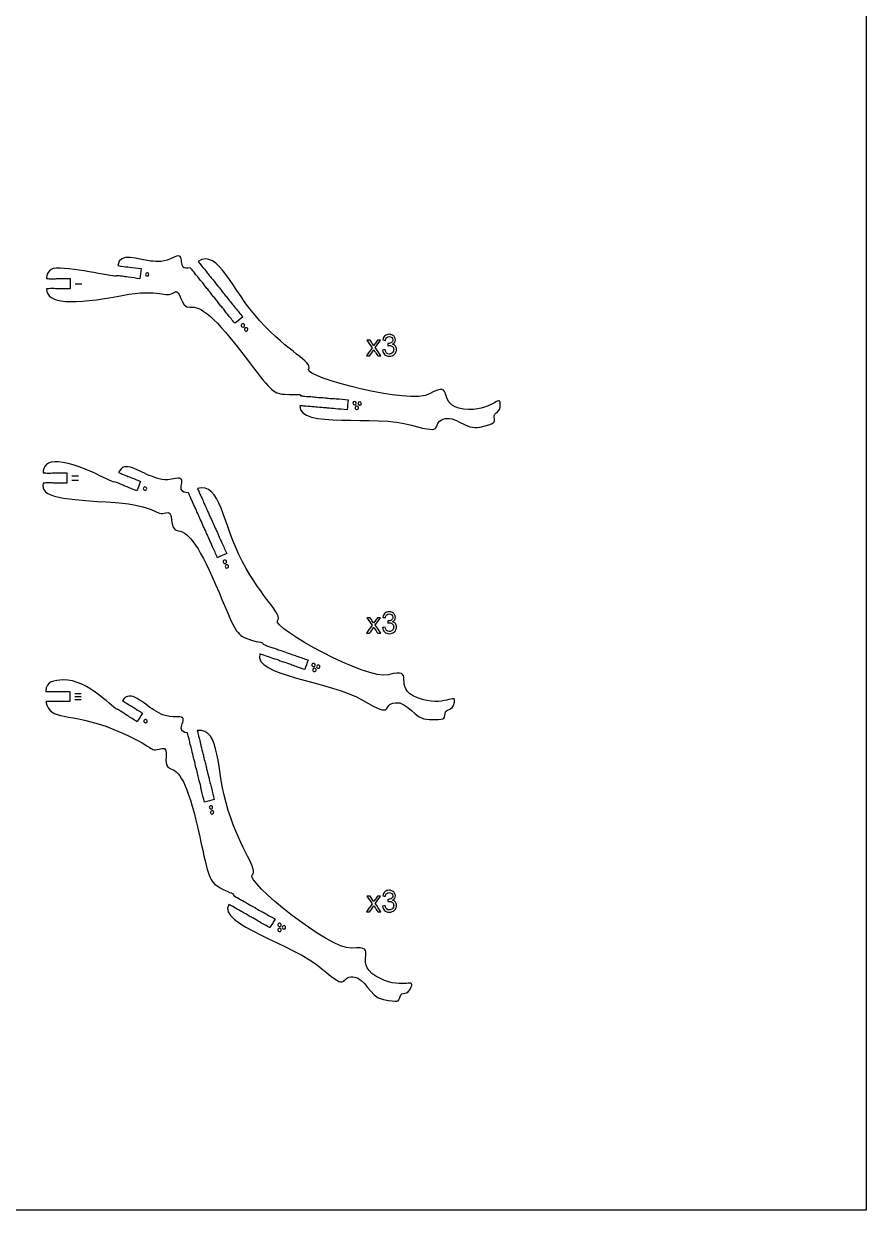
# Model space of a CAD drawing. Extents: x 0 to 1200, y 0 to 700.
# Drawn here: x 951.6 to 1200, y 0 to 350 of the extents above; entities that cross this region are included whole.
import ezdxf

# ---------------------------------------------------------------- set-up
doc = ezdxf.new("R2010")
doc.units = 0
doc.header["$MEASUREMENT"] = 0
doc.layers.add('DEFAULT', color=7, linetype='CONTINUOUS')

msp = doc.modelspace()

# ---------------------------------------------------------------- linework, layer by layer
at = {"layer": 'DEFAULT', "color": 7}
msp.add_lwpolyline([(1200, 0), (0, 0), (0, 700), (1200, 700)], close=True, dxfattribs=at)
for points in [[(966.84, 273.32), (968.75, 273.32)], [(965.85, 216.66), (967.76, 216.66)], [(965.85, 215.35), (967.76, 215.35)], [(966.68, 152.45), (968.59, 152.45)], [(966.68, 151.55), (968.59, 151.55)], [(966.68, 150.64), (968.59, 150.64)]]:
    msp.add_lwpolyline(points, dxfattribs=at)
at = {"layer": 'DEFAULT', "color": 1}
for points, knots in [([(1000.73, 278.03), (1001.27, 277.35), (1001.25, 277.45), (1001.86, 276.69), (1002.46, 275.94), (1002.36, 275.98), (1002.92, 275.3), (1003.46, 274.62), (1003.44, 274.72), (1004.05, 273.96), (1004.65, 273.21), (1004.55, 273.25), (1005.1, 272.57), (1005.64, 271.88), (1005.62, 271.99), (1006.23, 271.23), (1006.84, 270.48), (1006.74, 270.52), (1007.29, 269.84), (1007.83, 269.15), (1007.81, 269.26), (1008.42, 268.5), (1009.02, 267.74), (1008.92, 267.78), (1009.47, 267.1), (1010.01, 266.42), (1009.99, 266.53), (1010.6, 265.76), (1011.21, 265.01), (1011.11, 265.05), (1011.66, 264.37), (1012.39, 263.46), (1013.11, 262.55), (1013.84, 261.64), (1014.62, 262.26), (1015.4, 262.89), (1016.18, 263.51), (1015.45, 264.42), (1014.73, 265.33), (1014, 266.24), (1013.45, 266.93), (1013.47, 266.82), (1012.87, 267.58), (1012.26, 268.34), (1012.36, 268.29), (1011.81, 268.97), (1011.27, 269.66), (1011.29, 269.56), (1010.68, 270.31), (1010.07, 271.07), (1010.17, 271.03), (1009.62, 271.71), (1009.08, 272.39), (1009.1, 272.29), (1008.5, 273.04), (1007.89, 273.81), (1007.99, 273.76), (1007.44, 274.44), (1006.9, 275.12), (1006.91, 275.02), (1006.31, 275.77), (1005.7, 276.54), (1005.8, 276.49), (1005.25, 277.17), (1004.71, 277.85), (1004.73, 277.75), (1004.12, 278.51), (1003.52, 279.27), (1003.62, 279.22), (1003.07, 279.9), (1009.07, 283.65), (1012.79, 271.6), (1021.26, 262.34), (1029.88, 252.91), (1036.73, 250.42), (1035.63, 248.05), (1034.52, 245.67), (1065.58, 237.54), (1071.29, 240.81), (1078.95, 245.19), (1072.98, 237.26), (1081.32, 236.33), (1089.67, 235.4), (1091.98, 240.89), (1092.12, 237.84), (1092.27, 234.79), (1090, 235.62), (1090.31, 233.9), (1090.63, 232.18), (1090.61, 232.18), (1086.22, 231.04), (1081.83, 229.91), (1079.01, 234.73), (1075.25, 233.34), (1071.49, 231.96), (1076.54, 228.48), (1065.95, 231.62), (1055.37, 234.76), (1032.47, 230.48), (1033.05, 237.29), (1033.92, 237.22), (1033.83, 237.27), (1034.79, 237.19), (1035.76, 237.11), (1035.66, 237.07), (1036.53, 237), (1037.4, 236.92), (1037.31, 236.98), (1038.28, 236.9), (1039.24, 236.82), (1039.15, 236.78), (1040.02, 236.71), (1040.89, 236.63), (1040.79, 236.69), (1041.76, 236.6), (1042.73, 236.52), (1042.63, 236.48), (1043.5, 236.41), (1044.66, 236.31), (1045.83, 236.21), (1046.99, 236.11), (1047.08, 237.11), (1047.16, 238.11), (1047.24, 239.1), (1046.08, 239.2), (1044.92, 239.3), (1043.76, 239.4), (1042.88, 239.47), (1042.98, 239.41), (1042.01, 239.5), (1041.04, 239.57), (1041.14, 239.62), (1040.27, 239.69), (1039.4, 239.76), (1039.49, 239.71), (1038.52, 239.79), (1037.56, 239.87), (1037.65, 239.91), (1036.78, 239.99), (1035.91, 240.06), (1036, 240), (1035.04, 240.08), (1034.07, 240.16), (1034.17, 240.2), (1033.3, 240.28), (1032.8, 241.11), (1032.87, 240.33), (1028.48, 240.69), (1025.01, 240.97), (1024.3, 242.04), (1016.88, 251.79), (1008.12, 263.32), (1003.76, 266.97), (1000.7, 266.38), (997.64, 265.79), (998.16, 272.44), (995.8, 270.67), (993.43, 268.9), (992.06, 272.07), (980.64, 269.85), (965.87, 266.97), (958.35, 267.37), (958.34, 271.82), (959.22, 271.82), (959.12, 271.87), (960.09, 271.87), (961.06, 271.87), (960.97, 271.82), (961.84, 271.82), (963.01, 271.82), (964.18, 271.82), (965.34, 271.82), (965.34, 272.82), (965.34, 273.82), (965.34, 274.82), (964.18, 274.82), (963.01, 274.82), (961.84, 274.82), (960.97, 274.82), (961.06, 274.77), (960.09, 274.77), (959.12, 274.77), (959.22, 274.82), (958.34, 274.82), (958.35, 275.57), (958.69, 277.87), (961.19, 277.93), (967.2, 278.09), (978.87, 274.91), (978.94, 275.68), (979.81, 275.57), (979.72, 275.63), (980.68, 275.51), (981.64, 275.38), (981.55, 275.34), (982.41, 275.23), (983.57, 275.08), (984.72, 274.93), (985.88, 274.77), (986.01, 275.77), (986.14, 276.76), (986.27, 277.75), (985.11, 277.9), (983.96, 278.05), (982.8, 278.2), (981.93, 278.31), (982.02, 278.25), (981.06, 278.38), (980.09, 278.51), (980.2, 278.55), (979.33, 278.66), (979.93, 282.8), (985.29, 280.36), (988.97, 280.01), (991.25, 279.79), (992.92, 279.55), (995.99, 281.12), (999.99, 283.17), (996.22, 276.7), (1000.73, 278.03)], [1, 1, 1, 1, 2, 2, 2, 3, 3, 3, 4, 4, 4, 5, 5, 5, 6, 6, 6, 7, 7, 7, 8, 8, 8, 9, 9, 9, 10, 10, 10, 11, 11, 11, 20.910491, 20.910491, 20.910491, 29.420087, 29.420087, 29.420087, 39.337434, 39.337434, 39.337434, 40.337434, 40.337434, 40.337434, 41.337434, 41.337434, 41.337434, 42.337434, 42.337434, 42.337434, 43.337434, 43.337434, 43.337434, 44.337434, 44.337434, 44.337434, 45.337434, 45.337434, 45.337434, 46.337434, 46.337434, 46.337434, 47.337434, 47.337434, 47.337434, 48.337434, 48.337434, 48.337434, 49.337434, 49.337434, 49.337434, 50.337434, 50.337434, 50.337434, 51.337434, 51.337434, 51.337434, 52.337434, 52.337434, 52.337434, 53.337434, 53.337434, 53.337434, 54.337434, 54.337434, 54.337434, 55.337434, 55.337434, 55.337434, 56.337434, 56.337434, 56.337434, 57.337434, 57.337434, 57.337434, 58.337434, 58.337434, 58.337434, 59.337434, 59.337434, 59.337434, 60.337434, 60.337434, 60.337434, 61.337434, 61.337434, 61.337434, 62.337434, 62.337434, 62.337434, 63.337434, 63.337434, 63.337434, 64.337434, 64.337434, 64.337434, 65.337434, 65.337434, 65.337434, 75.278073, 75.278073, 75.278073, 83.777864, 83.777864, 83.777864, 93.688272, 93.688272, 93.688272, 94.688272, 94.688272, 94.688272, 96.688272, 96.688272, 96.688272, 97.688272, 97.688272, 97.688272, 98.708372, 98.708372, 98.708372, 99.708372, 99.708372, 99.708372, 100.708372, 100.708372, 100.708372, 101.708372, 101.708372, 101.708372, 102.708372, 102.708372, 102.708372, 103.708372, 103.708372, 103.708372, 104.708372, 104.708372, 104.708372, 105.708372, 105.708372, 105.708372, 106.708372, 106.708372, 106.708372, 107.708372, 107.708372, 107.708372, 108.708372, 108.708372, 108.708372, 118.63139, 118.63139, 118.63139, 127.14239, 127.14239, 127.14239, 137.05839, 137.05839, 137.05839, 138.05839, 138.05839, 138.05839, 139.05839, 139.05839, 139.05839, 140.05839, 140.05839, 140.05839, 141.05839, 141.05839, 141.05839, 142.05839, 142.05839, 142.05839, 143.05839, 143.05839, 143.05839, 152.979094, 152.979094, 152.979094, 161.477501, 161.477501, 161.477501, 171.397213, 171.397213, 171.397213, 172.397213, 172.397213, 172.397213, 173.397213, 173.397213, 173.397213, 174.397213, 174.397213, 174.397213, 175.397213, 175.397213, 175.397213, 176.397213, 176.397213, 176.397213, 176.397213]), ([(1016.1, 191.32), (1022.09, 180.04), (1028.09, 175.91), (1026.43, 173.89), (1024.77, 171.86), (1052.81, 156.22), (1059.16, 157.96), (1067.66, 160.28), (1059.9, 154.1), (1067.75, 151.11), (1075.59, 148.12), (1079.2, 152.85), (1078.58, 149.86), (1077.96, 146.88), (1075.97, 148.25), (1075.84, 146.5), (1075.71, 144.76), (1075.7, 144.76), (1071.16, 144.76), (1066.63, 144.76), (1065.1, 150.14), (1061.12, 149.73), (1057.14, 149.33), (1061.15, 144.71), (1051.68, 150.39), (1042.22, 156.09), (1018.99, 157.67), (1021.25, 164.12), (1022.07, 163.83), (1022, 163.91), (1022.91, 163.58), (1023.83, 163.27), (1023.73, 163.25), (1024.55, 162.96), (1025.37, 162.67), (1025.29, 162.75), (1026.21, 162.43), (1027.13, 162.11), (1027.02, 162.09), (1027.85, 161.81), (1028.67, 161.52), (1028.6, 161.6), (1029.51, 161.27), (1030.43, 160.96), (1030.32, 160.94), (1031.15, 160.65), (1032.25, 160.26), (1033.35, 159.88), (1034.46, 159.49), (1034.78, 160.43), (1035.11, 161.38), (1035.44, 162.32), (1034.34, 162.71), (1033.24, 163.09), (1032.14, 163.48), (1031.31, 163.77), (1031.39, 163.69), (1030.47, 164.01), (1029.56, 164.33), (1029.66, 164.35), (1028.84, 164.64), (1028.01, 164.92), (1028.09, 164.85), (1027.17, 165.17), (1026.26, 165.49), (1026.37, 165.5), (1025.54, 165.79), (1024.72, 166.08), (1024.79, 166), (1023.87, 166.33), (1022.96, 166.64), (1023.06, 166.66), (1022.24, 166.95), (1021.96, 167.88), (1021.84, 167.1), (1017.68, 168.55), (1014.38, 169.7), (1013.96, 170.91), (1009.23, 182.2), (1003.63, 195.56), (1000.32, 200.18), (997.21, 200.38), (994.11, 200.57), (996.27, 206.88), (993.54, 205.76), (990.8, 204.64), (990.27, 208.05), (978.66, 208.76), (963.63, 209.67), (956.24, 210.2), (957.35, 214.51), (958.22, 214.51), (958.12, 214.56), (959.1, 214.56), (960.07, 214.56), (959.97, 214.51), (960.85, 214.51), (962.01, 214.51), (963.18, 214.51), (964.35, 214.51), (964.35, 215.51), (964.35, 216.51), (964.35, 217.51), (963.18, 217.51), (962.01, 217.51), (960.85, 217.51), (959.97, 217.51), (960.07, 217.46), (959.1, 217.46), (958.12, 217.46), (958.22, 217.5), (957.35, 217.51), (957.26, 219.36), (958.56, 221.09), (961.83, 220.75), (969.53, 219.97), (978.21, 214.1), (978.48, 214.83), (979.29, 214.51), (979.21, 214.59), (980.12, 214.23), (981.01, 213.87), (980.91, 213.85), (981.72, 213.52), (982.8, 213.09), (983.88, 212.65), (984.97, 212.22), (985.34, 213.14), (985.71, 214.07), (986.09, 215), (985.01, 215.43), (983.92, 215.87), (982.84, 216.3), (982.03, 216.63), (982.1, 216.55), (981.2, 216.91), (980.3, 217.28), (980.41, 217.29), (979.6, 217.62), (981.21, 221.47), (985.79, 217.78), (989.27, 216.51), (991.42, 215.73), (992.98, 215.07), (996.34, 215.83), (1000.72, 216.81), (995.46, 211.5), (1000.16, 211.66), (1000.51, 210.85), (1000.52, 210.96), (1000.92, 210.07), (1001.31, 209.2), (1001.23, 209.26), (1001.59, 208.46), (1001.94, 207.67), (1001.95, 207.77), (1002.35, 206.88), (1002.75, 206), (1002.66, 206.07), (1003.02, 205.27), (1003.38, 204.47), (1003.38, 204.58), (1003.78, 203.69), (1004.18, 202.81), (1004.09, 202.87), (1004.46, 202.08), (1004.81, 201.28), (1004.81, 201.39), (1005.21, 200.5), (1005.61, 199.62), (1005.52, 199.68), (1005.89, 198.88), (1006.24, 198.08), (1006.25, 198.2), (1006.64, 197.3), (1007.04, 196.42), (1006.95, 196.49), (1007.32, 195.69), (1007.79, 194.63), (1008.27, 193.56), (1008.75, 192.5), (1009.66, 192.91), (1010.57, 193.32), (1011.48, 193.73), (1011.01, 194.79), (1010.53, 195.86), (1010.05, 196.92), (1009.7, 197.72), (1009.69, 197.61), (1009.29, 198.5), (1008.89, 199.38), (1008.98, 199.31), (1008.62, 200.11), (1008.26, 200.91), (1008.26, 200.8), (1007.86, 201.69), (1007.46, 202.58), (1007.54, 202.51), (1007.19, 203.31), (1006.83, 204.1), (1006.82, 204), (1006.43, 204.88), (1006.03, 205.77), (1006.11, 205.7), (1005.75, 206.49), (1005.4, 207.29), (1005.39, 207.19), (1004.99, 208.07), (1004.59, 208.96), (1004.68, 208.89), (1004.32, 209.69), (1003.96, 210.48), (1003.96, 210.38), (1003.56, 211.27), (1003.16, 212.15), (1003.25, 212.08), (1002.88, 212.88), (1009.64, 215.01), (1010.22, 202.41), (1016.1, 191.32)], [1, 1, 1, 1, 2, 2, 2, 3, 3, 3, 4, 4, 4, 5, 5, 5, 6, 6, 6, 7, 7, 7, 8, 8, 8, 9, 9, 9, 10, 10, 10, 11, 11, 11, 12, 12, 12, 13, 13, 13, 14, 14, 14, 15, 15, 15, 16, 16, 16, 25.939303, 25.939303, 25.939303, 34.439981, 34.439981, 34.439981, 44.349834, 44.349834, 44.349834, 45.349834, 45.349834, 45.349834, 47.349834, 47.349834, 47.349834, 48.349834, 48.349834, 48.349834, 50.349834, 50.349834, 50.349834, 51.349834, 51.349834, 51.349834, 52.349834, 52.349834, 52.349834, 53.349834, 53.349834, 53.349834, 54.349834, 54.349834, 54.349834, 55.349834, 55.349834, 55.349834, 56.349834, 56.349834, 56.349834, 57.349834, 57.349834, 57.349834, 58.349834, 58.349834, 58.349834, 59.349834, 59.349834, 59.349834, 60.349834, 60.349834, 60.349834, 70.270835, 70.270835, 70.270835, 78.767835, 78.767835, 78.767835, 88.688835, 88.688835, 88.688835, 89.688835, 89.688835, 89.688835, 90.688835, 90.688835, 90.688835, 91.688835, 91.688835, 91.688835, 92.688835, 92.688835, 92.688835, 93.688835, 93.688835, 93.688835, 94.688835, 94.688835, 94.688835, 104.608886, 104.608886, 104.608886, 113.108574, 113.108574, 113.108574, 123.028625, 123.028625, 123.028625, 124.028625, 124.028625, 124.028625, 125.028625, 125.028625, 125.028625, 126.028625, 126.028625, 126.028625, 127.028625, 127.028625, 127.028625, 128.028625, 128.028625, 128.028625, 129.028625, 129.028625, 129.028625, 130.028625, 130.028625, 130.028625, 131.028625, 131.028625, 131.028625, 132.028625, 132.028625, 132.028625, 133.028625, 133.028625, 133.028625, 134.028625, 134.028625, 134.028625, 135.028625, 135.028625, 135.028625, 136.028625, 136.028625, 136.028625, 137.028625, 137.028625, 137.028625, 138.028625, 138.028625, 138.028625, 147.943705, 147.943705, 147.943705, 156.451067, 156.451067, 156.451067, 166.366897, 166.366897, 166.366897, 167.366897, 167.366897, 167.366897, 168.366897, 168.366897, 168.366897, 169.366897, 169.366897, 169.366897, 170.366897, 170.366897, 170.366897, 171.366897, 171.366897, 171.366897, 172.366897, 172.366897, 172.366897, 173.366897, 173.366897, 173.366897, 174.366897, 174.366897, 174.366897, 175.366897, 175.366897, 175.366897, 176.366897, 176.366897, 176.366897, 177.366897, 177.366897, 177.366897, 177.366897]), ([(1011.92, 117.92), (1015.78, 105.74), (1020.93, 100.6), (1018.93, 98.91), (1016.93, 97.22), (1041.69, 76.77), (1048.24, 77.34), (1057.03, 78.09), (1048.28, 73.4), (1055.46, 69.05), (1062.64, 64.69), (1067.04, 68.7), (1065.89, 65.87), (1064.74, 63.04), (1063.02, 64.75), (1062.58, 63.06), (1062.15, 61.37), (1062.13, 61.37), (1057.67, 62.19), (1053.21, 63.01), (1052.68, 68.57), (1048.69, 68.89), (1044.7, 69.22), (1047.81, 63.94), (1039.53, 71.25), (1031.25, 78.55), (1008.68, 84.3), (1012.07, 90.24), (1012.83, 89.8), (1012.77, 89.9), (1013.61, 89.41), (1014.45, 88.93), (1014.35, 88.94), (1015.11, 88.51), (1015.87, 88.07), (1015.8, 88.16), (1016.65, 87.68), (1017.49, 87.2), (1017.39, 87.2), (1018.14, 86.77), (1018.9, 86.34), (1018.84, 86.43), (1019.68, 85.95), (1020.53, 85.47), (1020.42, 85.47), (1021.18, 85.04), (1022.2, 84.46), (1023.21, 83.88), (1024.23, 83.3), (1024.72, 84.17), (1025.21, 85.04), (1025.71, 85.91), (1024.69, 86.49), (1023.68, 87.06), (1022.67, 87.64), (1021.91, 88.08), (1021.97, 87.99), (1021.12, 88.47), (1020.28, 88.95), (1020.39, 88.94), (1019.63, 89.37), (1018.87, 89.81), (1018.93, 89.72), (1018.09, 90.2), (1017.25, 90.68), (1017.35, 90.68), (1016.59, 91.11), (1015.83, 91.54), (1015.89, 91.45), (1015.05, 91.94), (1014.21, 92.41), (1014.32, 92.41), (1013.56, 92.85), (1013.45, 93.81), (1013.19, 93.07), (1009.36, 95.24), (1006.32, 96.96), (1006.13, 98.23), (1003.51, 110.19), (1000.42, 124.34), (997.99, 129.49), (994.98, 130.24), (991.95, 130.99), (995.2, 136.88), (992.33, 136.2), (987.68, 135.1), (991.68, 136.4), (978.24, 141.83), (964.7, 147.3), (959.31, 144), (958.18, 150.05), (959.05, 150.04), (958.96, 150.1), (959.93, 150.1), (960.9, 150.1), (960.8, 150.05), (961.68, 150.05), (962.84, 150.05), (964.01, 150.05), (965.18, 150.05), (965.18, 151.05), (965.18, 152.05), (965.18, 153.05), (964.01, 153.05), (962.84, 153.05), (961.68, 153.04), (960.8, 153.04), (960.9, 153), (959.93, 153), (958.95, 153), (959.05, 153.04), (958.18, 153.05), (958.16, 156.12), (960.76, 156.31), (963.25, 156.44), (970.63, 156.81), (978.76, 147.16), (979.15, 147.84), (979.89, 147.37), (979.83, 147.47), (980.66, 146.95), (981.47, 146.43), (981.37, 146.43), (982.11, 145.97), (983.09, 145.34), (984.08, 144.72), (985.06, 144.1), (985.6, 144.94), (986.13, 145.78), (986.67, 146.63), (985.68, 147.25), (984.7, 147.87), (983.71, 148.5), (982.97, 148.97), (983.03, 148.87), (982.21, 149.39), (981.38, 149.91), (981.5, 149.9), (980.76, 150.37), (983.04, 153.88), (986.88, 149.41), (990.07, 147.54), (992.04, 146.38), (993.46, 145.46), (996.91, 145.59), (1001.4, 145.77), (995.26, 141.49), (999.9, 140.8), (1000.11, 139.95), (1000.13, 140.05), (1000.36, 139.11), (1000.6, 138.17), (1000.53, 138.25), (1000.74, 137.4), (1000.94, 136.55), (1000.97, 136.66), (1001.2, 135.71), (1001.43, 134.77), (1001.36, 134.85), (1001.57, 134), (1001.77, 133.15), (1001.8, 133.26), (1002.03, 132.31), (1002.26, 131.37), (1002.19, 131.45), (1002.4, 130.6), (1002.61, 129.75), (1002.63, 129.86), (1002.86, 128.91), (1003.1, 127.98), (1003.02, 128.05), (1003.24, 127.2), (1003.44, 126.35), (1003.46, 126.46), (1003.7, 125.51), (1003.93, 124.58), (1003.85, 124.65), (1004.07, 123.8), (1004.34, 122.67), (1004.62, 121.54), (1004.89, 120.41), (1005.87, 120.65), (1006.84, 120.88), (1007.81, 121.12), (1007.53, 122.25), (1007.25, 123.39), (1006.98, 124.52), (1006.77, 125.37), (1006.74, 125.27), (1006.52, 126.21), (1006.28, 127.15), (1006.35, 127.07), (1006.14, 127.92), (1005.94, 128.77), (1005.91, 128.67), (1005.68, 129.61), (1005.45, 130.55), (1005.52, 130.47), (1005.31, 131.32), (1005.11, 132.17), (1005.08, 132.06), (1004.85, 133), (1004.62, 133.95), (1004.69, 133.87), (1004.48, 134.72), (1004.27, 135.56), (1004.25, 135.46), (1004.01, 136.4), (1003.78, 137.35), (1003.86, 137.26), (1003.64, 138.11), (1003.44, 138.96), (1003.41, 138.86), (1003.18, 139.8), (1002.95, 140.75), (1003.02, 140.66), (1002.81, 141.51), (1009.84, 142.38), (1008.13, 129.89), (1011.92, 117.92)], [1, 1, 1, 1, 2, 2, 2, 3, 3, 3, 4, 4, 4, 5, 5, 5, 6, 6, 6, 7, 7, 7, 8, 8, 8, 9, 9, 9, 10, 10, 10, 11, 11, 11, 12, 12, 12, 13, 13, 13, 14, 14, 14, 15, 15, 15, 16, 16, 16, 25.943245, 25.943245, 25.943245, 34.444496, 34.444496, 34.444496, 44.356732, 44.356732, 44.356732, 45.356732, 45.356732, 45.356732, 47.356732, 47.356732, 47.356732, 48.356732, 48.356732, 48.356732, 50.356732, 50.356732, 50.356732, 51.356732, 51.356732, 51.356732, 52.356732, 52.356732, 52.356732, 53.356732, 53.356732, 53.356732, 54.356732, 54.356732, 54.356732, 55.356732, 55.356732, 55.356732, 56.356732, 56.356732, 56.356732, 57.356732, 57.356732, 57.356732, 58.356732, 58.356732, 58.356732, 59.356732, 59.356732, 59.356732, 60.356732, 60.356732, 60.356732, 70.274733, 70.274733, 70.274733, 78.778733, 78.778733, 78.778733, 88.702734, 88.702734, 88.702734, 89.702734, 89.702734, 89.702734, 90.702734, 90.702734, 90.702734, 91.702734, 91.702734, 91.702734, 92.702734, 92.702734, 92.702734, 93.702734, 93.702734, 93.702734, 94.702734, 94.702734, 94.702734, 104.62615, 104.62615, 104.62615, 113.118159, 113.118159, 113.118159, 123.029971, 123.029971, 123.029971, 124.029971, 124.029971, 124.029971, 125.029971, 125.029971, 125.029971, 126.029971, 126.029971, 126.029971, 127.029971, 127.029971, 127.029971, 128.029971, 128.029971, 128.029971, 129.029971, 129.029971, 129.029971, 130.029971, 130.029971, 130.029971, 131.029971, 131.029971, 131.029971, 132.029971, 132.029971, 132.029971, 133.029971, 133.029971, 133.029971, 134.029971, 134.029971, 134.029971, 135.029971, 135.029971, 135.029971, 136.029971, 136.029971, 136.029971, 137.029971, 137.029971, 137.029971, 138.029971, 138.029971, 138.029971, 147.938013, 147.938013, 147.938013, 156.444576, 156.444576, 156.444576, 166.360749, 166.360749, 166.360749, 167.360749, 167.360749, 167.360749, 168.360749, 168.360749, 168.360749, 169.360749, 169.360749, 169.360749, 170.360749, 170.360749, 170.360749, 171.360749, 171.360749, 171.360749, 172.360749, 172.360749, 172.360749, 173.360749, 173.360749, 173.360749, 174.360749, 174.360749, 174.360749, 175.360749, 175.360749, 175.360749, 176.360749, 176.360749, 176.360749, 177.360749, 177.360749, 177.360749, 177.360749])]:
    msp.add_open_spline(points, degree=3, knots=knots, dxfattribs=at)
at = {"layer": 'DEFAULT', "color": 7}
for points in [[(987.99, 275.51), (987.72, 275.54), (987.53, 275.79), (987.56, 276.07), (987.6, 276.34), (987.85, 276.53), (988.12, 276.5), (988.4, 276.46), (988.59, 276.21), (988.55, 275.94), (988.52, 275.66), (988.27, 275.47), (987.99, 275.51)], [(1015.87, 260.7), (1015.7, 260.91), (1015.73, 261.23), (1015.95, 261.4), (1016.16, 261.57), (1016.48, 261.54), (1016.65, 261.32), (1016.82, 261.11), (1016.79, 260.79), (1016.57, 260.62), (1016.36, 260.45), (1016.04, 260.48), (1015.87, 260.7)], [(1016.81, 259.53), (1016.63, 259.74), (1016.67, 260.06), (1016.88, 260.23), (1017.1, 260.4), (1017.41, 260.37), (1017.59, 260.15), (1017.76, 259.93), (1017.72, 259.62), (1017.51, 259.45), (1017.29, 259.28), (1016.98, 259.31), (1016.81, 259.53)], [(1049.12, 237.59), (1048.85, 237.61), (1048.64, 237.85), (1048.66, 238.13), (1048.69, 238.41), (1048.93, 238.61), (1049.2, 238.59), (1049.48, 238.56), (1049.68, 238.32), (1049.66, 238.05), (1049.64, 237.77), (1049.4, 237.57), (1049.12, 237.59)], [(1050.62, 237.47), (1050.34, 237.49), (1050.14, 237.73), (1050.16, 238.01), (1050.18, 238.28), (1050.42, 238.49), (1050.7, 238.46), (1050.97, 238.44), (1051.18, 238.2), (1051.16, 237.92), (1051.13, 237.65), (1050.89, 237.44), (1050.62, 237.47)], [(1050.21, 236.45), (1050.06, 236.22), (1049.75, 236.16), (1049.52, 236.32), (1049.29, 236.48), (1049.24, 236.79), (1049.39, 237.02), (1049.55, 237.24), (1049.86, 237.3), (1050.09, 237.14), (1050.32, 236.99), (1050.37, 236.68), (1050.21, 236.45)], [(987.19, 212.4), (986.94, 212.5), (986.81, 212.79), (986.92, 213.05), (987.02, 213.3), (987.31, 213.43), (987.57, 213.32), (987.82, 213.22), (987.95, 212.93), (987.85, 212.67), (987.74, 212.42), (987.45, 212.29), (987.19, 212.4)], [(1010.48, 191.08), (1010.36, 191.33), (1010.48, 191.63), (1010.73, 191.74), (1010.98, 191.86), (1011.28, 191.74), (1011.39, 191.49), (1011.5, 191.24), (1011.39, 190.94), (1011.14, 190.83), (1010.88, 190.72), (1010.59, 190.83), (1010.48, 191.08)], [(1011.09, 189.71), (1010.98, 189.97), (1011.09, 190.26), (1011.34, 190.37), (1011.59, 190.49), (1011.89, 190.37), (1012, 190.12), (1012.11, 189.87), (1012, 189.57), (1011.75, 189.46), (1011.5, 189.35), (1011.2, 189.46), (1011.09, 189.71)], [(1036.89, 160.39), (1036.63, 160.48), (1036.49, 160.76), (1036.58, 161.02), (1036.67, 161.28), (1036.95, 161.42), (1037.22, 161.33), (1037.48, 161.24), (1037.61, 160.96), (1037.52, 160.7), (1037.43, 160.43), (1037.15, 160.3), (1036.89, 160.39)], [(1037.66, 159.01), (1037.45, 158.83), (1037.13, 158.85), (1036.95, 159.06), (1036.77, 159.27), (1036.8, 159.58), (1037.01, 159.76), (1037.21, 159.95), (1037.53, 159.92), (1037.71, 159.71), (1037.89, 159.5), (1037.87, 159.19), (1037.66, 159.01)], [(1038.3, 159.89), (1038.04, 159.98), (1037.9, 160.27), (1038, 160.53), (1038.09, 160.79), (1038.37, 160.93), (1038.63, 160.84), (1038.89, 160.75), (1039.03, 160.46), (1038.94, 160.2), (1038.85, 159.94), (1038.56, 159.8), (1038.3, 159.89)], [(987.29, 143.87), (987.05, 144.02), (986.99, 144.32), (987.13, 144.56), (987.28, 144.79), (987.59, 144.86), (987.82, 144.71), (988.06, 144.57), (988.13, 144.26), (987.98, 144.02), (987.83, 143.79), (987.52, 143.72), (987.29, 143.87)], [(1006.35, 118.71), (1006.28, 118.98), (1006.45, 119.25), (1006.72, 119.31), (1006.99, 119.38), (1007.26, 119.22), (1007.32, 118.95), (1007.39, 118.68), (1007.22, 118.41), (1006.95, 118.34), (1006.69, 118.28), (1006.42, 118.44), (1006.35, 118.71)], [(1006.71, 117.25), (1006.64, 117.52), (1006.81, 117.79), (1007.07, 117.86), (1007.34, 117.92), (1007.61, 117.76), (1007.68, 117.49), (1007.74, 117.22), (1007.58, 116.95), (1007.31, 116.89), (1007.04, 116.82), (1006.77, 116.98), (1006.71, 117.25)], [(1026.8, 83.76), (1026.56, 83.9), (1026.48, 84.2), (1026.61, 84.44), (1026.75, 84.68), (1027.05, 84.77), (1027.29, 84.63), (1027.53, 84.49), (1027.62, 84.19), (1027.48, 83.95), (1027.35, 83.71), (1027.04, 83.62), (1026.8, 83.76)], [(1028.11, 83.02), (1027.87, 83.16), (1027.78, 83.46), (1027.92, 83.7), (1028.05, 83.94), (1028.36, 84.03), (1028.6, 83.89), (1028.84, 83.75), (1028.92, 83.45), (1028.79, 83.21), (1028.65, 82.97), (1028.35, 82.88), (1028.11, 83.02)], [(1027.31, 82.26), (1027.07, 82.12), (1026.77, 82.2), (1026.63, 82.44), (1026.49, 82.68), (1026.57, 82.99), (1026.81, 83.13), (1027.04, 83.27), (1027.35, 83.19), (1027.49, 82.95), (1027.63, 82.71), (1027.55, 82.4), (1027.31, 82.26)]]:
    msp.add_open_spline(points, degree=3, knots=[0, 0, 0, 0, 1, 1, 1, 2, 2, 2, 3, 3, 3, 4, 4, 4, 4], dxfattribs=at)
at = {"layer": 'DEFAULT', "color": 38}
for points, knots in [([(1052.67, 252.04), (1053.23, 252.83), (1053.79, 253.62), (1054.34, 254.42), (1053.83, 255.15), (1053.31, 255.88), (1052.8, 256.61), (1053.12, 256.61), (1053.44, 256.61), (1053.77, 256.61), (1054, 256.26), (1054.24, 255.9), (1054.47, 255.54), (1054.6, 255.34), (1054.71, 255.17), (1054.79, 255.03), (1054.91, 255.22), (1055.03, 255.39), (1055.14, 255.53), (1055.39, 255.89), (1055.65, 256.25), (1055.91, 256.61), (1056.22, 256.61), (1056.52, 256.61), (1056.83, 256.61), (1056.31, 255.9), (1055.78, 255.18), (1055.25, 254.46), (1055.82, 253.65), (1056.39, 252.85), (1056.95, 252.04), (1056.64, 252.04), (1056.32, 252.04), (1056, 252.04), (1055.69, 252.51), (1055.38, 252.99), (1055.06, 253.46), (1054.98, 253.59), (1054.9, 253.72), (1054.81, 253.84), (1054.41, 253.24), (1054.01, 252.64), (1053.61, 252.04), (1053.3, 252.04), (1052.99, 252.04), (1052.67, 252.04)], [0, 0, 0, 0, 8.235918, 8.235918, 8.235918, 15.849393, 15.849393, 15.849393, 18.596393, 18.596393, 18.596393, 22.22897, 22.22897, 22.22897, 23.22897, 23.22897, 23.22897, 24.22897, 24.22897, 24.22897, 27.992837, 27.992837, 27.992837, 30.616837, 30.616837, 30.616837, 38.188443, 38.188443, 38.188443, 46.573625, 46.573625, 46.573625, 49.270625, 49.270625, 49.270625, 54.098775, 54.098775, 54.098775, 55.396015, 55.396015, 55.396015, 61.541262, 61.541262, 61.541262, 64.202262, 64.202262, 64.202262, 64.202262]), ([(1057.39, 253.71), (1057.65, 253.74), (1057.91, 253.78), (1058.16, 253.81), (1058.25, 253.37), (1058.4, 253.05), (1058.62, 252.86), (1058.83, 252.67), (1059.09, 252.57), (1059.4, 252.57), (1059.76, 252.57), (1060.07, 252.7), (1060.32, 252.95), (1060.57, 253.2), (1060.7, 253.51), (1060.7, 253.89), (1060.7, 254.24), (1060.58, 254.54), (1060.35, 254.77), (1060.12, 255), (1059.82, 255.11), (1059.46, 255.11), (1059.32, 255.11), (1059.14, 255.09), (1058.92, 255.03), (1058.95, 255.26), (1058.97, 255.48), (1059, 255.71), (1059.06, 255.7), (1059.1, 255.7), (1059.13, 255.7), (1059.46, 255.7), (1059.76, 255.79), (1060.02, 255.96), (1060.28, 256.13), (1060.42, 256.4), (1060.42, 256.76), (1060.42, 257.04), (1060.32, 257.28), (1060.13, 257.46), (1059.94, 257.65), (1059.69, 257.74), (1059.38, 257.74), (1059.08, 257.74), (1058.83, 257.65), (1058.63, 257.46), (1058.43, 257.27), (1058.3, 256.98), (1058.24, 256.6), (1057.98, 256.65), (1057.72, 256.7), (1057.47, 256.74), (1057.56, 257.26), (1057.78, 257.67), (1058.11, 257.95), (1058.45, 258.24), (1058.87, 258.38), (1059.37, 258.38), (1059.71, 258.38), (1060.03, 258.31), (1060.32, 258.16), (1060.61, 258.01), (1060.83, 257.81), (1060.98, 257.55), (1061.14, 257.3), (1061.21, 257.03), (1061.21, 256.74), (1061.21, 256.47), (1061.14, 256.22), (1060.99, 255.99), (1060.85, 255.77), (1060.63, 255.59), (1060.34, 255.46), (1060.72, 255.37), (1061.01, 255.19), (1061.21, 254.92), (1061.42, 254.65), (1061.52, 254.31), (1061.52, 253.91), (1061.52, 253.35), (1061.32, 252.89), (1060.92, 252.5), (1060.52, 252.12), (1060.01, 251.93), (1059.4, 251.93), (1058.84, 251.93), (1058.38, 252.09), (1058.02, 252.42), (1057.65, 252.75), (1057.44, 253.18), (1057.39, 253.71)], [0, 0, 0, 0, 2.216452, 2.216452, 2.216452, 3.216452, 3.216452, 3.216452, 4.216452, 4.216452, 4.216452, 5.216452, 5.216452, 5.216452, 6.216452, 6.216452, 6.216452, 7.216452, 7.216452, 7.216452, 8.216452, 8.216452, 8.216452, 9.216452, 9.216452, 9.216452, 11.160822, 11.160822, 11.160822, 12.160822, 12.160822, 12.160822, 13.160822, 13.160822, 13.160822, 14.160822, 14.160822, 14.160822, 15.160822, 15.160822, 15.160822, 16.160822, 16.160822, 16.160822, 17.160822, 17.160822, 17.160822, 18.160822, 18.160822, 18.160822, 20.392169, 20.392169, 20.392169, 21.392169, 21.392169, 21.392169, 22.392169, 22.392169, 22.392169, 23.392169, 23.392169, 23.392169, 24.392169, 24.392169, 24.392169, 25.392169, 25.392169, 25.392169, 26.392169, 26.392169, 26.392169, 27.392169, 27.392169, 27.392169, 28.392169, 28.392169, 28.392169, 29.392169, 29.392169, 29.392169, 30.392169, 30.392169, 30.392169, 31.392169, 31.392169, 31.392169, 32.392169, 32.392169, 32.392169, 33.392169, 33.392169, 33.392169, 33.392169]), ([(1057.39, 171.86), (1057.65, 171.89), (1057.91, 171.93), (1058.16, 171.96), (1058.25, 171.52), (1058.4, 171.21), (1058.62, 171.01), (1058.83, 170.82), (1059.09, 170.72), (1059.4, 170.72), (1059.76, 170.72), (1060.07, 170.85), (1060.32, 171.1), (1060.57, 171.35), (1060.7, 171.67), (1060.7, 172.04), (1060.7, 172.4), (1060.58, 172.69), (1060.35, 172.92), (1060.12, 173.15), (1059.82, 173.27), (1059.46, 173.27), (1059.32, 173.27), (1059.14, 173.24), (1058.92, 173.18), (1058.95, 173.41), (1058.97, 173.63), (1059, 173.86), (1059.06, 173.86), (1059.1, 173.85), (1059.13, 173.85), (1059.46, 173.85), (1059.76, 173.94), (1060.02, 174.11), (1060.28, 174.28), (1060.42, 174.55), (1060.42, 174.91), (1060.42, 175.19), (1060.32, 175.43), (1060.13, 175.61), (1059.94, 175.8), (1059.69, 175.89), (1059.38, 175.89), (1059.08, 175.89), (1058.83, 175.8), (1058.63, 175.61), (1058.43, 175.42), (1058.3, 175.14), (1058.24, 174.76), (1057.98, 174.8), (1057.72, 174.85), (1057.47, 174.89), (1057.56, 175.41), (1057.78, 175.82), (1058.11, 176.1), (1058.45, 176.39), (1058.87, 176.53), (1059.37, 176.53), (1059.71, 176.53), (1060.03, 176.46), (1060.32, 176.31), (1060.61, 176.16), (1060.83, 175.96), (1060.98, 175.7), (1061.14, 175.45), (1061.21, 175.18), (1061.21, 174.89), (1061.21, 174.62), (1061.14, 174.37), (1060.99, 174.15), (1060.85, 173.92), (1060.63, 173.74), (1060.34, 173.61), (1060.72, 173.53), (1061.01, 173.35), (1061.21, 173.08), (1061.42, 172.8), (1061.52, 172.46), (1061.52, 172.06), (1061.52, 171.51), (1061.32, 171.04), (1060.92, 170.66), (1060.52, 170.27), (1060.01, 170.08), (1059.4, 170.08), (1058.84, 170.08), (1058.38, 170.25), (1058.02, 170.58), (1057.65, 170.91), (1057.44, 171.33), (1057.39, 171.86)], [0, 0, 0, 0, 2.216452, 2.216452, 2.216452, 3.216452, 3.216452, 3.216452, 4.216452, 4.216452, 4.216452, 5.216452, 5.216452, 5.216452, 6.216452, 6.216452, 6.216452, 7.216452, 7.216452, 7.216452, 8.216452, 8.216452, 8.216452, 9.216452, 9.216452, 9.216452, 11.161814, 11.161814, 11.161814, 12.161814, 12.161814, 12.161814, 13.161814, 13.161814, 13.161814, 14.161814, 14.161814, 14.161814, 15.161814, 15.161814, 15.161814, 16.161814, 16.161814, 16.161814, 17.161814, 17.161814, 17.161814, 18.161814, 18.161814, 18.161814, 20.393161, 20.393161, 20.393161, 21.393161, 21.393161, 21.393161, 22.393161, 22.393161, 22.393161, 23.393161, 23.393161, 23.393161, 24.393161, 24.393161, 24.393161, 25.393161, 25.393161, 25.393161, 26.393161, 26.393161, 26.393161, 27.393161, 27.393161, 27.393161, 28.393161, 28.393161, 28.393161, 29.393161, 29.393161, 29.393161, 30.393161, 30.393161, 30.393161, 31.393161, 31.393161, 31.393161, 32.393161, 32.393161, 32.393161, 33.393161, 33.393161, 33.393161, 33.393161]), ([(1052.67, 170.19), (1053.23, 170.98), (1053.79, 171.78), (1054.34, 172.57), (1053.83, 173.3), (1053.31, 174.03), (1052.8, 174.77), (1053.12, 174.77), (1053.44, 174.77), (1053.77, 174.77), (1054, 174.41), (1054.24, 174.05), (1054.47, 173.69), (1054.6, 173.49), (1054.71, 173.32), (1054.79, 173.18), (1054.91, 173.37), (1055.03, 173.54), (1055.14, 173.68), (1055.39, 174.04), (1055.65, 174.4), (1055.91, 174.77), (1056.22, 174.77), (1056.52, 174.77), (1056.83, 174.77), (1056.31, 174.05), (1055.78, 173.33), (1055.25, 172.61), (1055.82, 171.81), (1056.39, 171), (1056.95, 170.19), (1056.64, 170.19), (1056.32, 170.19), (1056, 170.19), (1055.69, 170.67), (1055.38, 171.14), (1055.06, 171.61), (1054.98, 171.74), (1054.9, 171.87), (1054.81, 172), (1054.41, 171.39), (1054.01, 170.79), (1053.61, 170.19), (1053.3, 170.19), (1052.99, 170.19), (1052.67, 170.19)], [2.661, 2.661, 2.661, 2.661, 10.896918, 10.896918, 10.896918, 18.509575, 18.509575, 18.509575, 21.256575, 21.256575, 21.256575, 24.889153, 24.889153, 24.889153, 25.889153, 25.889153, 25.889153, 26.889153, 26.889153, 26.889153, 30.653019, 30.653019, 30.653019, 33.277019, 33.277019, 33.277019, 40.848625, 40.848625, 40.848625, 49.232989, 49.232989, 49.232989, 51.929989, 51.929989, 51.929989, 56.757305, 56.757305, 56.757305, 58.054545, 58.054545, 58.054545, 64.19896, 64.19896, 64.19896, 66.85996, 66.85996, 66.85996, 66.85996]), ([(1052.67, 88.05), (1053.23, 88.84), (1053.79, 89.63), (1054.34, 90.43), (1053.83, 91.16), (1053.31, 91.89), (1052.8, 92.62), (1053.12, 92.62), (1053.44, 92.62), (1053.77, 92.62), (1054, 92.26), (1054.24, 91.91), (1054.47, 91.55), (1054.6, 91.35), (1054.71, 91.17), (1054.79, 91.04), (1054.91, 91.23), (1055.03, 91.39), (1055.14, 91.54), (1055.39, 91.9), (1055.65, 92.26), (1055.91, 92.62), (1056.22, 92.62), (1056.52, 92.62), (1056.83, 92.62), (1056.31, 91.9), (1055.78, 91.19), (1055.25, 90.47), (1055.82, 89.66), (1056.39, 88.85), (1056.95, 88.05), (1056.64, 88.05), (1056.32, 88.05), (1056, 88.05), (1055.69, 88.52), (1055.38, 89), (1055.06, 89.47), (1054.98, 89.6), (1054.9, 89.72), (1054.81, 89.85), (1054.41, 89.25), (1054.01, 88.65), (1053.61, 88.05), (1053.3, 88.05), (1052.99, 88.05), (1052.67, 88.05)], [0, 0, 0, 0, 8.235918, 8.235918, 8.235918, 15.849393, 15.849393, 15.849393, 18.596393, 18.596393, 18.596393, 22.229807, 22.229807, 22.229807, 23.229807, 23.229807, 23.229807, 24.229807, 24.229807, 24.229807, 27.993674, 27.993674, 27.993674, 30.617674, 30.617674, 30.617674, 38.189279, 38.189279, 38.189279, 46.574462, 46.574462, 46.574462, 49.271462, 49.271462, 49.271462, 54.099611, 54.099611, 54.099611, 55.396852, 55.396852, 55.396852, 61.542099, 61.542099, 61.542099, 64.203099, 64.203099, 64.203099, 64.203099]), ([(1057.39, 89.71), (1057.65, 89.75), (1057.91, 89.78), (1058.16, 89.82), (1058.25, 89.38), (1058.4, 89.06), (1058.62, 88.87), (1058.83, 88.67), (1059.09, 88.58), (1059.4, 88.58), (1059.76, 88.58), (1060.07, 88.7), (1060.32, 88.96), (1060.57, 89.21), (1060.7, 89.52), (1060.7, 89.9), (1060.7, 90.25), (1060.58, 90.55), (1060.35, 90.78), (1060.12, 91.01), (1059.82, 91.12), (1059.46, 91.12), (1059.32, 91.12), (1059.14, 91.09), (1058.92, 91.04), (1058.95, 91.26), (1058.97, 91.49), (1059, 91.72), (1059.06, 91.71), (1059.1, 91.71), (1059.13, 91.71), (1059.46, 91.71), (1059.76, 91.79), (1060.02, 91.97), (1060.28, 92.14), (1060.42, 92.4), (1060.42, 92.76), (1060.42, 93.05), (1060.32, 93.28), (1060.13, 93.47), (1059.94, 93.66), (1059.69, 93.75), (1059.38, 93.75), (1059.08, 93.75), (1058.83, 93.65), (1058.63, 93.47), (1058.43, 93.28), (1058.3, 92.99), (1058.24, 92.61), (1057.98, 92.66), (1057.72, 92.7), (1057.47, 92.75), (1057.56, 93.27), (1057.78, 93.67), (1058.11, 93.96), (1058.45, 94.24), (1058.87, 94.39), (1059.37, 94.39), (1059.71, 94.39), (1060.03, 94.31), (1060.32, 94.17), (1060.61, 94.02), (1060.83, 93.82), (1060.98, 93.56), (1061.14, 93.3), (1061.21, 93.03), (1061.21, 92.75), (1061.21, 92.47), (1061.14, 92.23), (1060.99, 92), (1060.85, 91.78), (1060.63, 91.6), (1060.34, 91.47), (1060.72, 91.38), (1061.01, 91.2), (1061.21, 90.93), (1061.42, 90.66), (1061.52, 90.32), (1061.52, 89.91), (1061.52, 89.36), (1061.32, 88.89), (1060.92, 88.51), (1060.52, 88.13), (1060.01, 87.94), (1059.4, 87.94), (1058.84, 87.94), (1058.38, 88.1), (1058.02, 88.43), (1057.65, 88.76), (1057.44, 89.19), (1057.39, 89.71)], [1, 1, 1, 1, 3.216452, 3.216452, 3.216452, 4.216452, 4.216452, 4.216452, 5.216452, 5.216452, 5.216452, 6.216452, 6.216452, 6.216452, 7.216452, 7.216452, 7.216452, 8.216452, 8.216452, 8.216452, 9.216452, 9.216452, 9.216452, 10.216452, 10.216452, 10.216452, 12.160822, 12.160822, 12.160822, 13.160822, 13.160822, 13.160822, 14.160822, 14.160822, 14.160822, 15.160822, 15.160822, 15.160822, 16.160822, 16.160822, 16.160822, 17.160822, 17.160822, 17.160822, 18.160822, 18.160822, 18.160822, 19.160822, 19.160822, 19.160822, 21.392169, 21.392169, 21.392169, 22.392169, 22.392169, 22.392169, 23.392169, 23.392169, 23.392169, 24.392169, 24.392169, 24.392169, 25.392169, 25.392169, 25.392169, 26.392169, 26.392169, 26.392169, 27.392169, 27.392169, 27.392169, 28.392169, 28.392169, 28.392169, 29.392169, 29.392169, 29.392169, 30.392169, 30.392169, 30.392169, 31.392169, 31.392169, 31.392169, 32.392169, 32.392169, 32.392169, 33.392169, 33.392169, 33.392169, 34.392169, 34.392169, 34.392169, 34.392169])]:
    msp.add_open_spline(points, degree=3, knots=knots, dxfattribs=at)

doc.saveas('drawing.dxf')
